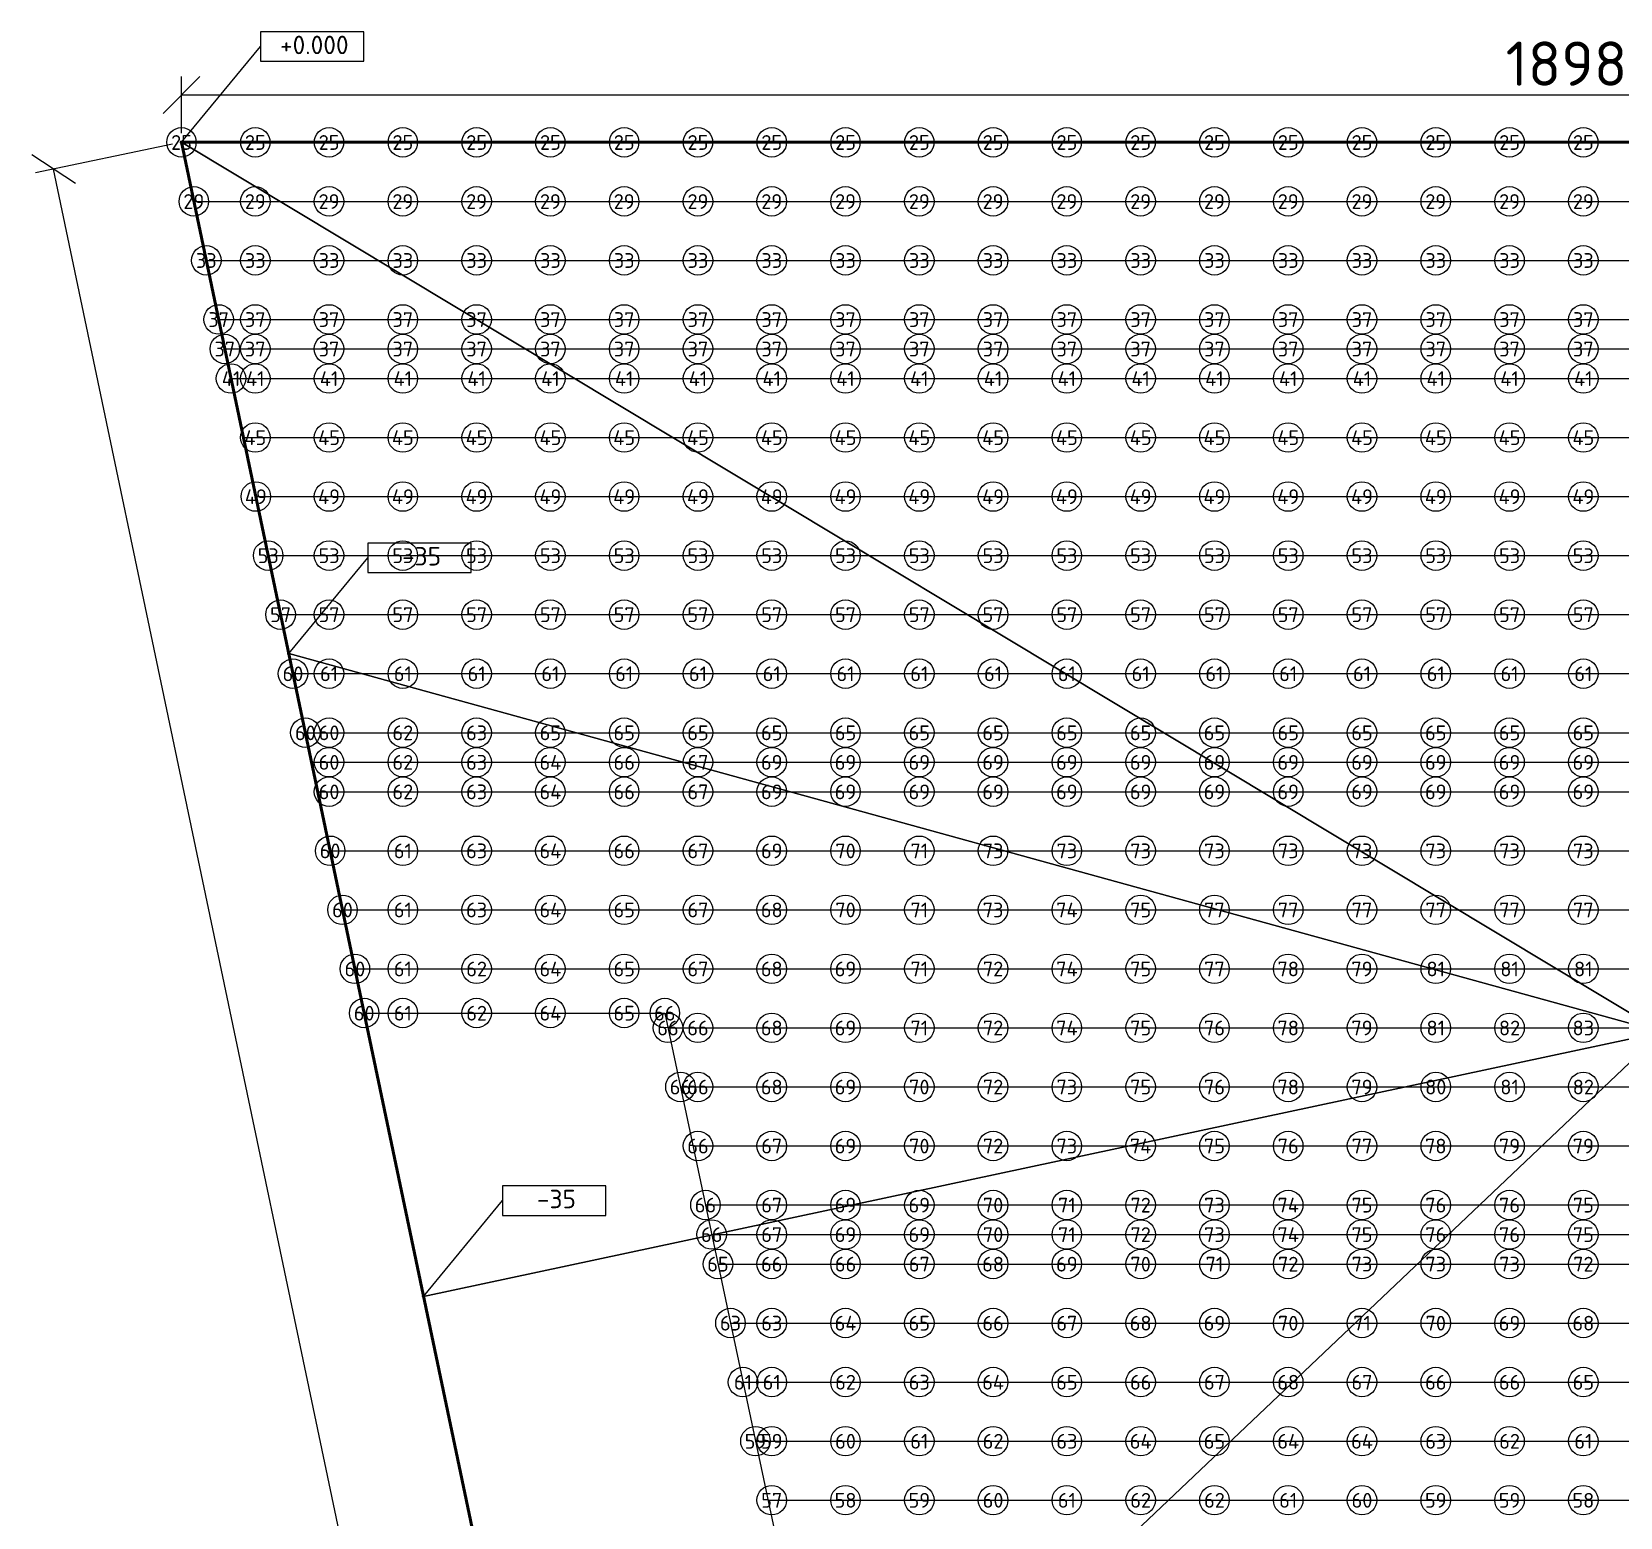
# Model space of a CAD drawing. Header units: millimetres. Extents: x 3543 to 412546, y -146359 to 38454.
# Drawn here: x 209844 to 220609, y -32158 to -22093 of the extents above; entities that cross this region are included whole.
import ezdxf
from ezdxf.enums import TextEntityAlignment as Align

# ---------------------------------------------------------------- set-up
doc = ezdxf.new("R2010")
doc.units = ezdxf.units.MM
doc.layers.add('контур', color=1, linetype='Continuous', lineweight=50)
doc.layers.add('размеры', color=7, linetype='Continuous', lineweight=5)
for name, color, linetype in [('линии_высот', 4, 'Continuous'), ('областиvb', 52, 'Continuous'), ('опоры_текстvb', 7, 'Continuous'), ('опорыvb', 7, 'Continuous'), ('сеткаvb', 8, 'Continuous')]:
    doc.layers.add(name, color=color, linetype=linetype)
doc.styles.add('isocpeur', font='isocpeur.ttf')
doc.dimstyles.new('ISO-25', dxfattribs={"dimtxt": 2.5, "dimasz": 2.5, "dimexe": 1.25, "dimexo": 0.625, "dimtad": 1, "dimdec": 0, "dimtxsty": 'isocpeur', "dimblk": 'OBLIQUE', "dimcen": 2.5, "dimadec": 0, "dimazin": 0, "dimtfac": 1, "dimtdec": 0, "dimtmove": 0, "dimatfit": 3, "dimfxl": 1, "dimarcsym": 0})

# ---------------------------------------------------------------- blocks, each defined once
blk = doc.blocks.new('otmetka_oporvb')
at = {"linetype": 'ByBlock', "lineweight": -2}
blk.add_hatch(color=0, dxfattribs=at).paths.add_polyline_path([(-38, -32, 1), (38, 32, 1)])
at = {"color": 0, "linetype": 'ByBlock', "lineweight": -2}
blk.add_line((0, 0), (2142, 2596), dxfattribs=at)
at = {"color": 0}
blk.add_lwpolyline([(2142, 2196), (4942, 2196), (4942, 2996), (2142, 2996)], close=True, dxfattribs=at)
at = {"color": 0, "linetype": 'ByBlock', "lineweight": -2, "style": 'isocpeur'}
blk.add_attdef('OTM', text='', height=500, dxfattribs=at).set_placement((3600, 2639), align=Align.MIDDLE_CENTER)
blk = doc.blocks.new('opor_symbPRO')
at = {"color": 0, "ltscale": 20}
blk.add_circle((0, 0), 100, dxfattribs=at)
at = {"layer": 'опоры_текстvb', "color": 0, "linetype": 'ByBlock', "lineweight": -2, "style": 'isocpeur'}
blk.add_attdef('COL', text='', height=100, dxfattribs=at).set_placement((0, -1), align=Align.MIDDLE_CENTER)
blk = doc.blocks.new('_OBLIQUE')
at = {"color": 0, "linetype": 'ByBlock'}
blk.add_line((-0.5, -0.5), (0.5, 0.5), dxfattribs=at)
blk = doc.blocks.new('*D31')
at = {"layer": 'Defpoints', "color": 0, "transparency": 16777216}
for p in [(229842, -22521), (210859, -22842), (229842, -22842)]:
    blk.add_point(p, dxfattribs=at)
at = {"layer": 'размеры', "color": 0, "lineweight": -2, "transparency": 16777216}
for p, q in [((210859, -22780), (210859, -22396)), ((229842, -22780), (229842, -22396)), ((210859, -22521), (229842, -22521))]:
    blk.add_line(p, q, dxfattribs=at)
at = {"layer": 'размеры', "color": 0, "lineweight": -2, "transparency": 16777216, "xscale": 250, "yscale": 250, "zscale": 250, "rotation": 180}
blk.add_blockref('_OBLIQUE', (210859, -22521), dxfattribs=at)
at = {"layer": 'размеры', "color": 0, "lineweight": -2, "transparency": 16777216, "xscale": 250, "yscale": 250, "zscale": 250}
blk.add_blockref('_OBLIQUE', (229842, -22521), dxfattribs=at)
at = {"layer": 'размеры', "color": 0, "transparency": 16777216, "insert": (220350, -22309), "char_height": 300, "attachment_point": 5, "style": 'isocpeur'}
blk.add_mtext('18983', dxfattribs=at)
blk = doc.blocks.new('*D37')
at = {"layer": 'Defpoints', "color": 0, "transparency": 16777216}
for p in [(299003, -27661), (215545, -45174), (215680, -45817)]:
    blk.add_point(p, dxfattribs=at)
at = {"layer": 'размеры', "color": 0, "lineweight": -2, "transparency": 16777216}
for p, q in [((299016, -27722), (299164, -28426)), ((299138, -28304), (215680, -45817)), ((215558, -45235), (215706, -45939))]:
    blk.add_line(p, q, dxfattribs=at)
at = {"layer": 'размеры', "color": 0, "lineweight": -2, "transparency": 16777216, "xscale": 250, "yscale": 250, "zscale": 250}
for p, rotation in [((299138, -28304), 11.85098422200823), ((215680, -45817), 191.8509842220083)]:
    blk.add_blockref('_OBLIQUE', p, dxfattribs=dict(at, rotation=rotation))
at = {"layer": 'размеры', "color": 0, "transparency": 16777216, "insert": (257365, -36852), "char_height": 300, "attachment_point": 5, "rotation": 11.851, "style": 'isocpeur'}
blk.add_mtext('85276', dxfattribs=at)
blk = doc.blocks.new('*D38')
at = {"layer": 'Defpoints', "color": 0, "transparency": 16777216}
for p in [(210859, -22842), (209992, -23024), (215545, -45174)]:
    blk.add_point(p, dxfattribs=at)
at = {"layer": 'размеры', "color": 0, "lineweight": -2, "transparency": 16777216}
for p, q in [((210798, -22855), (209870, -23050)), ((214678, -45355), (209992, -23024)), ((215484, -45186), (214556, -45381))]:
    blk.add_line(p, q, dxfattribs=at)
at = {"layer": 'размеры', "color": 0, "lineweight": -2, "transparency": 16777216, "xscale": 250, "yscale": 250, "zscale": 250}
for p, rotation in [((209992, -23024), 101.8514434178361), ((214678, -45355), 281.851443417836)]:
    blk.add_blockref('_OBLIQUE', p, dxfattribs=dict(at, rotation=rotation))
at = {"layer": 'размеры', "color": 0, "transparency": 16777216, "insert": (212528, -34076), "char_height": 300, "attachment_point": 5, "rotation": 281.8514, "style": 'isocpeur'}
blk.add_mtext('22818', dxfattribs=at)

msp = doc.modelspace()

# ---------------------------------------------------------------- linework, layer by layer
at = {"layer": 'контур', "linetype": 'Continuous'}
msp.add_lwpolyline([(215545, -45173.6), (210858.8, -22842.2), (229841.6, -22842.2), (229841.6, -32939.6), (261341.5, -32939.6), (261341.5, -22842.2), (299003.2, -22842.2), (299003.2, -27660.7)], close=True, dxfattribs=at)
at = {"layer": 'линии_высот'}
for points in [[(210858.8, -22842.2), (220891.8, -28871.8), (229841.6, -22842.2)], [(220891.8, -28871.8), (210858.8, -22842.2), (211585.8, -26306.7)], [(220891.8, -28871.8), (211585.8, -26306.7), (212499.7, -30661.5)], [(220891.8, -28871.8), (212499.7, -30661.5), (213579.5, -35807)], [(220891.8, -28871.8), (213579.5, -35807), (229841.6, -32939.6)]]:
    msp.add_lwpolyline(points, close=True, dxfattribs=at)
at = {"layer": 'областиvb'}
msp.add_lwpolyline([(212096.8, -28741.7), (214134, -28741.7), (215737.6, -36311.5), (213771.9, -36724)], close=True, dxfattribs=at)
at = {"layer": 'сеткаvb'}
for p, q in [((210858.8, -22842.2), (229841.6, -22842.2)), ((210942.7, -23242.2), (229841.6, -23242.2)), ((211026.7, -23642.2), (229841.6, -23642.2)), ((211110.6, -24042.2), (229841.6, -24042.2)), ((211152.6, -24242.2), (229841.6, -24242.2)), ((211194.6, -24442.2), (229841.6, -24442.2)), ((211278.5, -24842.2), (229841.6, -24842.2)), ((211362.4, -25242.2), (229841.6, -25242.2)), ((211446.4, -25642.2), (229841.6, -25642.2)), ((211530.3, -26042.2), (229841.6, -26042.2)), ((211614.3, -26442.2), (229841.6, -26442.2)), ((211698.2, -26842.2), (229841.6, -26842.2)), ((211740.2, -27042.2), (229841.6, -27042.2)), ((211782.1, -27242.2), (229841.6, -27242.2)), ((211866.1, -27642.2), (229841.6, -27642.2)), ((211950, -28042.2), (229841.6, -28042.2)), ((212034, -28442.2), (229841.6, -28442.2)), ((212096.8, -28741.7), (214134, -28741.7)), ((214155.3, -28842.2), (229841.6, -28842.2)), ((214240, -29242.2), (229841.6, -29242.2)), ((214324.7, -29642.2), (229841.6, -29642.2)), ((214409.5, -30042.2), (229841.6, -30042.2)), ((214451.8, -30242.2), (229841.6, -30242.2)), ((214494.2, -30442.2), (229841.6, -30442.2)), ((214579, -30842.2), (229841.6, -30842.2)), ((214663.7, -31242.2), (229841.6, -31242.2)), ((214748.4, -31642.2), (229841.6, -31642.2)), ((214833.2, -32042.2), (229841.6, -32042.2))]:
    msp.add_line(p, q, dxfattribs=at)

# ---------------------------------------------------------------- block references
at = {"xscale": 0.25, "yscale": 0.25, "zscale": 0.25}
for p, values in [((210858.8, -22842.2), {'OTM': '+0.000'}), ((211585.8, -26306.7), {'OTM': '-35'}), ((212499.7, -30661.5), {'OTM': '-35'})]:
    msp.add_blockref('otmetka_oporvb', p, dxfattribs=at).add_auto_attribs(values)
at = {"layer": 'опорыvb', "color": 1}
for p, values in [((210858.8, -22842.2), {'COL': '25'}), ((211358.8, -22842.2), {'COL': '25'}), ((211858.8, -22842.2), {'COL': '25'}), ((212358.8, -22842.2), {'COL': '25'}), ((212858.8, -22842.2), {'COL': '25'}), ((213358.8, -22842.2), {'COL': '25'}), ((213858.8, -22842.2), {'COL': '25'}), ((214358.8, -22842.2), {'COL': '25'}), ((214858.8, -22842.2), {'COL': '25'}), ((215358.8, -22842.2), {'COL': '25'}), ((215858.8, -22842.2), {'COL': '25'}), ((216358.8, -22842.2), {'COL': '25'}), ((216858.8, -22842.2), {'COL': '25'}), ((217358.8, -22842.2), {'COL': '25'}), ((217858.8, -22842.2), {'COL': '25'}), ((218358.8, -22842.2), {'COL': '25'}), ((218858.8, -22842.2), {'COL': '25'}), ((219358.8, -22842.2), {'COL': '25'}), ((219858.8, -22842.2), {'COL': '25'}), ((220358.8, -22842.2), {'COL': '25'}), ((210942.7, -23242.2), {'COL': '29'}), ((211358.8, -23242.2), {'COL': '29'}), ((211858.8, -23242.2), {'COL': '29'}), ((212358.8, -23242.2), {'COL': '29'}), ((212858.8, -23242.2), {'COL': '29'}), ((213358.8, -23242.2), {'COL': '29'}), ((213858.8, -23242.2), {'COL': '29'}), ((214358.8, -23242.2), {'COL': '29'}), ((214858.8, -23242.2), {'COL': '29'}), ((215358.8, -23242.2), {'COL': '29'}), ((215858.8, -23242.2), {'COL': '29'}), ((216358.8, -23242.2), {'COL': '29'}), ((216858.8, -23242.2), {'COL': '29'}), ((217358.8, -23242.2), {'COL': '29'}), ((217858.8, -23242.2), {'COL': '29'}), ((218358.8, -23242.2), {'COL': '29'}), ((218858.8, -23242.2), {'COL': '29'}), ((219358.8, -23242.2), {'COL': '29'}), ((219858.8, -23242.2), {'COL': '29'}), ((220358.8, -23242.2), {'COL': '29'}), ((211026.7, -23642.2), {'COL': '33'}), ((211358.8, -23642.2), {'COL': '33'}), ((211858.8, -23642.2), {'COL': '33'}), ((212358.8, -23642.2), {'COL': '33'}), ((212858.8, -23642.2), {'COL': '33'}), ((213358.8, -23642.2), {'COL': '33'}), ((213858.8, -23642.2), {'COL': '33'}), ((214358.8, -23642.2), {'COL': '33'}), ((214858.8, -23642.2), {'COL': '33'}), ((215358.8, -23642.2), {'COL': '33'}), ((215858.8, -23642.2), {'COL': '33'}), ((216358.8, -23642.2), {'COL': '33'}), ((216858.8, -23642.2), {'COL': '33'}), ((217358.8, -23642.2), {'COL': '33'}), ((217858.8, -23642.2), {'COL': '33'}), ((218358.8, -23642.2), {'COL': '33'}), ((218858.8, -23642.2), {'COL': '33'}), ((219358.8, -23642.2), {'COL': '33'}), ((219858.8, -23642.2), {'COL': '33'}), ((220358.8, -23642.2), {'COL': '33'})]:
    msp.add_blockref('opor_symbPRO', p, dxfattribs=at).add_auto_attribs(values)
at = {"layer": 'опорыvb', "color": 92}
for p, values in [((211110.6, -24042.2), {'COL': '37'}), ((211358.8, -24042.2), {'COL': '37'}), ((211858.8, -24042.2), {'COL': '37'}), ((212358.8, -24042.2), {'COL': '37'}), ((212858.8, -24042.2), {'COL': '37'}), ((213358.8, -24042.2), {'COL': '37'}), ((213858.8, -24042.2), {'COL': '37'}), ((214358.8, -24042.2), {'COL': '37'}), ((214858.8, -24042.2), {'COL': '37'}), ((215358.8, -24042.2), {'COL': '37'}), ((215858.8, -24042.2), {'COL': '37'}), ((216358.8, -24042.2), {'COL': '37'}), ((216858.8, -24042.2), {'COL': '37'}), ((217358.8, -24042.2), {'COL': '37'}), ((217858.8, -24042.2), {'COL': '37'}), ((218358.8, -24042.2), {'COL': '37'}), ((218858.8, -24042.2), {'COL': '37'}), ((219358.8, -24042.2), {'COL': '37'}), ((219858.8, -24042.2), {'COL': '37'}), ((220358.8, -24042.2), {'COL': '37'}), ((211152.6, -24242.2), {'COL': '37'}), ((211358.8, -24242.2), {'COL': '37'}), ((211858.8, -24242.2), {'COL': '37'}), ((212358.8, -24242.2), {'COL': '37'}), ((212858.8, -24242.2), {'COL': '37'}), ((213358.8, -24242.2), {'COL': '37'}), ((213858.8, -24242.2), {'COL': '37'}), ((214358.8, -24242.2), {'COL': '37'}), ((214858.8, -24242.2), {'COL': '37'}), ((215358.8, -24242.2), {'COL': '37'}), ((215858.8, -24242.2), {'COL': '37'}), ((216358.8, -24242.2), {'COL': '37'}), ((216858.8, -24242.2), {'COL': '37'}), ((217358.8, -24242.2), {'COL': '37'}), ((217858.8, -24242.2), {'COL': '37'}), ((218358.8, -24242.2), {'COL': '37'}), ((218858.8, -24242.2), {'COL': '37'}), ((219358.8, -24242.2), {'COL': '37'}), ((219858.8, -24242.2), {'COL': '37'}), ((220358.8, -24242.2), {'COL': '37'}), ((211194.6, -24442.2), {'COL': '41'}), ((211358.8, -24442.2), {'COL': '41'}), ((211858.8, -24442.2), {'COL': '41'}), ((212358.8, -24442.2), {'COL': '41'}), ((212858.8, -24442.2), {'COL': '41'}), ((213358.8, -24442.2), {'COL': '41'}), ((213858.8, -24442.2), {'COL': '41'}), ((214358.8, -24442.2), {'COL': '41'}), ((214858.8, -24442.2), {'COL': '41'}), ((215358.8, -24442.2), {'COL': '41'}), ((215858.8, -24442.2), {'COL': '41'}), ((216358.8, -24442.2), {'COL': '41'}), ((216858.8, -24442.2), {'COL': '41'}), ((217358.8, -24442.2), {'COL': '41'}), ((217858.8, -24442.2), {'COL': '41'}), ((218358.8, -24442.2), {'COL': '41'}), ((218858.8, -24442.2), {'COL': '41'}), ((219358.8, -24442.2), {'COL': '41'}), ((219858.8, -24442.2), {'COL': '41'}), ((220358.8, -24442.2), {'COL': '41'}), ((211358.8, -24842.2), {'COL': '45'}), ((211858.8, -24842.2), {'COL': '45'}), ((212358.8, -24842.2), {'COL': '45'}), ((212858.8, -24842.2), {'COL': '45'}), ((213358.8, -24842.2), {'COL': '45'}), ((213858.8, -24842.2), {'COL': '45'}), ((214358.8, -24842.2), {'COL': '45'}), ((214858.8, -24842.2), {'COL': '45'}), ((215358.8, -24842.2), {'COL': '45'}), ((215858.8, -24842.2), {'COL': '45'}), ((216358.8, -24842.2), {'COL': '45'}), ((216858.8, -24842.2), {'COL': '45'}), ((217358.8, -24842.2), {'COL': '45'}), ((217858.8, -24842.2), {'COL': '45'}), ((218358.8, -24842.2), {'COL': '45'}), ((218858.8, -24842.2), {'COL': '45'}), ((219358.8, -24842.2), {'COL': '45'}), ((219858.8, -24842.2), {'COL': '45'}), ((220358.8, -24842.2), {'COL': '45'}), ((211362.4, -25242.2), {'COL': '49'}), ((211858.8, -25242.2), {'COL': '49'}), ((212358.8, -25242.2), {'COL': '49'}), ((212858.8, -25242.2), {'COL': '49'}), ((213358.8, -25242.2), {'COL': '49'}), ((213858.8, -25242.2), {'COL': '49'}), ((214358.8, -25242.2), {'COL': '49'}), ((214858.8, -25242.2), {'COL': '49'}), ((215358.8, -25242.2), {'COL': '49'}), ((215858.8, -25242.2), {'COL': '49'}), ((216358.8, -25242.2), {'COL': '49'}), ((216858.8, -25242.2), {'COL': '49'}), ((217358.8, -25242.2), {'COL': '49'}), ((217858.8, -25242.2), {'COL': '49'}), ((218358.8, -25242.2), {'COL': '49'}), ((218858.8, -25242.2), {'COL': '49'}), ((219358.8, -25242.2), {'COL': '49'}), ((219858.8, -25242.2), {'COL': '49'}), ((220358.8, -25242.2), {'COL': '49'})]:
    msp.add_blockref('opor_symbPRO', p, dxfattribs=at).add_auto_attribs(values)
at = {"layer": 'опорыvb', "color": 131}
for p, values in [((211446.4, -25642.2), {'COL': '53'}), ((211858.8, -25642.2), {'COL': '53'}), ((212358.8, -25642.2), {'COL': '53'}), ((212858.8, -25642.2), {'COL': '53'}), ((213358.8, -25642.2), {'COL': '53'}), ((213858.8, -25642.2), {'COL': '53'}), ((214358.8, -25642.2), {'COL': '53'}), ((214858.8, -25642.2), {'COL': '53'}), ((215358.8, -25642.2), {'COL': '53'}), ((215858.8, -25642.2), {'COL': '53'}), ((216358.8, -25642.2), {'COL': '53'}), ((216858.8, -25642.2), {'COL': '53'}), ((217358.8, -25642.2), {'COL': '53'}), ((217858.8, -25642.2), {'COL': '53'}), ((218358.8, -25642.2), {'COL': '53'}), ((218858.8, -25642.2), {'COL': '53'}), ((219358.8, -25642.2), {'COL': '53'}), ((219858.8, -25642.2), {'COL': '53'}), ((220358.8, -25642.2), {'COL': '53'}), ((211530.3, -26042.2), {'COL': '57'}), ((211858.8, -26042.2), {'COL': '57'}), ((212358.8, -26042.2), {'COL': '57'}), ((212858.8, -26042.2), {'COL': '57'}), ((213358.8, -26042.2), {'COL': '57'}), ((213858.8, -26042.2), {'COL': '57'}), ((214358.8, -26042.2), {'COL': '57'}), ((214858.8, -26042.2), {'COL': '57'}), ((215358.8, -26042.2), {'COL': '57'}), ((215858.8, -26042.2), {'COL': '57'}), ((216358.8, -26042.2), {'COL': '57'}), ((216858.8, -26042.2), {'COL': '57'}), ((217358.8, -26042.2), {'COL': '57'}), ((217858.8, -26042.2), {'COL': '57'}), ((218358.8, -26042.2), {'COL': '57'}), ((218858.8, -26042.2), {'COL': '57'}), ((219358.8, -26042.2), {'COL': '57'}), ((219858.8, -26042.2), {'COL': '57'}), ((220358.8, -26042.2), {'COL': '57'}), ((211614.3, -26442.2), {'COL': '60'}), ((211858.8, -26442.2), {'COL': '61'}), ((212358.8, -26442.2), {'COL': '61'}), ((212858.8, -26442.2), {'COL': '61'}), ((213358.8, -26442.2), {'COL': '61'}), ((213858.8, -26442.2), {'COL': '61'}), ((214358.8, -26442.2), {'COL': '61'}), ((214858.8, -26442.2), {'COL': '61'}), ((215358.8, -26442.2), {'COL': '61'}), ((215858.8, -26442.2), {'COL': '61'}), ((216358.8, -26442.2), {'COL': '61'}), ((216858.8, -26442.2), {'COL': '61'}), ((217358.8, -26442.2), {'COL': '61'}), ((217858.8, -26442.2), {'COL': '61'}), ((218358.8, -26442.2), {'COL': '61'}), ((218858.8, -26442.2), {'COL': '61'}), ((219358.8, -26442.2), {'COL': '61'}), ((219858.8, -26442.2), {'COL': '61'}), ((220358.8, -26442.2), {'COL': '61'}), ((211698.2, -26842.2), {'COL': '60'}), ((211858.8, -26842.2), {'COL': '60'}), ((212358.8, -26842.2), {'COL': '62'}), ((212858.8, -26842.2), {'COL': '63'}), ((213358.8, -26842.2), {'COL': '65'}), ((213858.8, -26842.2), {'COL': '65'}), ((214358.8, -26842.2), {'COL': '65'}), ((214858.8, -26842.2), {'COL': '65'}), ((215358.8, -26842.2), {'COL': '65'}), ((215858.8, -26842.2), {'COL': '65'}), ((216358.8, -26842.2), {'COL': '65'}), ((216858.8, -26842.2), {'COL': '65'}), ((217358.8, -26842.2), {'COL': '65'}), ((217858.8, -26842.2), {'COL': '65'}), ((218358.8, -26842.2), {'COL': '65'}), ((218858.8, -26842.2), {'COL': '65'}), ((219358.8, -26842.2), {'COL': '65'}), ((219858.8, -26842.2), {'COL': '65'}), ((220358.8, -26842.2), {'COL': '65'}), ((211858.8, -27042.2), {'COL': '60'}), ((212358.8, -27042.2), {'COL': '62'}), ((212858.8, -27042.2), {'COL': '63'}), ((213358.8, -27042.2), {'COL': '64'}), ((213858.8, -27042.2), {'COL': '66'}), ((214358.8, -27042.2), {'COL': '67'}), ((214858.8, -27042.2), {'COL': '69'}), ((215358.8, -27042.2), {'COL': '69'}), ((215858.8, -27042.2), {'COL': '69'}), ((216358.8, -27042.2), {'COL': '69'}), ((216858.8, -27042.2), {'COL': '69'}), ((217358.8, -27042.2), {'COL': '69'}), ((217858.8, -27042.2), {'COL': '69'}), ((218358.8, -27042.2), {'COL': '69'}), ((218858.8, -27042.2), {'COL': '69'}), ((219358.8, -27042.2), {'COL': '69'}), ((219858.8, -27042.2), {'COL': '69'}), ((220358.8, -27042.2), {'COL': '69'}), ((211858.8, -27242.2), {'COL': '60'}), ((212358.8, -27242.2), {'COL': '62'}), ((212858.8, -27242.2), {'COL': '63'}), ((213358.8, -27242.2), {'COL': '64'}), ((213858.8, -27242.2), {'COL': '66'}), ((214358.8, -27242.2), {'COL': '67'}), ((214858.8, -27242.2), {'COL': '69'}), ((215358.8, -27242.2), {'COL': '69'}), ((215858.8, -27242.2), {'COL': '69'}), ((216358.8, -27242.2), {'COL': '69'}), ((216858.8, -27242.2), {'COL': '69'}), ((217358.8, -27242.2), {'COL': '69'}), ((217858.8, -27242.2), {'COL': '69'}), ((218358.8, -27242.2), {'COL': '69'}), ((218858.8, -27242.2), {'COL': '69'}), ((219358.8, -27242.2), {'COL': '69'}), ((219858.8, -27242.2), {'COL': '69'}), ((220358.8, -27242.2), {'COL': '69'}), ((211866.1, -27642.2), {'COL': '60'}), ((212358.8, -27642.2), {'COL': '61'}), ((212858.8, -27642.2), {'COL': '63'}), ((213358.8, -27642.2), {'COL': '64'}), ((213858.8, -27642.2), {'COL': '66'}), ((214358.8, -27642.2), {'COL': '67'}), ((214858.8, -27642.2), {'COL': '69'}), ((215358.8, -27642.2), {'COL': '70'}), ((215858.8, -27642.2), {'COL': '71'}), ((216358.8, -27642.2), {'COL': '73'}), ((216858.8, -27642.2), {'COL': '73'}), ((217358.8, -27642.2), {'COL': '73'}), ((217858.8, -27642.2), {'COL': '73'}), ((218358.8, -27642.2), {'COL': '73'}), ((218858.8, -27642.2), {'COL': '73'}), ((219358.8, -27642.2), {'COL': '73'}), ((219858.8, -27642.2), {'COL': '73'}), ((220358.8, -27642.2), {'COL': '73'}), ((211950, -28042.2), {'COL': '60'}), ((212358.8, -28042.2), {'COL': '61'}), ((212858.8, -28042.2), {'COL': '63'}), ((213358.8, -28042.2), {'COL': '64'}), ((213858.8, -28042.2), {'COL': '65'}), ((214358.8, -28042.2), {'COL': '67'}), ((214858.8, -28042.2), {'COL': '68'}), ((215358.8, -28042.2), {'COL': '70'}), ((215858.8, -28042.2), {'COL': '71'}), ((216358.8, -28042.2), {'COL': '73'}), ((216858.8, -28042.2), {'COL': '74'}), ((217358.8, -28042.2), {'COL': '75'}), ((217858.8, -28042.2), {'COL': '77'}), ((218358.8, -28042.2), {'COL': '77'}), ((218858.8, -28042.2), {'COL': '77'}), ((219358.8, -28042.2), {'COL': '77'}), ((219858.8, -28042.2), {'COL': '77'}), ((220358.8, -28042.2), {'COL': '77'}), ((212034, -28442.2), {'COL': '60'}), ((212358.8, -28442.2), {'COL': '61'}), ((212858.8, -28442.2), {'COL': '62'}), ((213358.8, -28442.2), {'COL': '64'}), ((213858.8, -28442.2), {'COL': '65'}), ((214358.8, -28442.2), {'COL': '67'}), ((214858.8, -28442.2), {'COL': '68'}), ((215358.8, -28442.2), {'COL': '69'}), ((215858.8, -28442.2), {'COL': '71'}), ((216358.8, -28442.2), {'COL': '72'}), ((216858.8, -28442.2), {'COL': '74'}), ((217358.8, -28442.2), {'COL': '75'}), ((217858.8, -28442.2), {'COL': '77'}), ((218358.8, -28442.2), {'COL': '78'}), ((218858.8, -28442.2), {'COL': '79'}), ((212096.8, -28741.7), {'COL': '60'}), ((212358.8, -28741.7), {'COL': '61'}), ((212858.8, -28741.7), {'COL': '62'}), ((213358.8, -28741.7), {'COL': '64'}), ((213858.8, -28741.7), {'COL': '65'}), ((214134, -28741.7), {'COL': '66'}), ((214155.3, -28842.2), {'COL': '66'}), ((214358.8, -28842.2), {'COL': '66'}), ((214858.8, -28842.2), {'COL': '68'}), ((215358.8, -28842.2), {'COL': '69'}), ((215858.8, -28842.2), {'COL': '71'}), ((216358.8, -28842.2), {'COL': '72'}), ((216858.8, -28842.2), {'COL': '74'}), ((217358.8, -28842.2), {'COL': '75'}), ((217858.8, -28842.2), {'COL': '76'}), ((218358.8, -28842.2), {'COL': '78'}), ((218858.8, -28842.2), {'COL': '79'}), ((214240, -29242.2), {'COL': '66'}), ((214358.8, -29242.2), {'COL': '66'}), ((214858.8, -29242.2), {'COL': '68'}), ((215358.8, -29242.2), {'COL': '69'}), ((215858.8, -29242.2), {'COL': '70'}), ((216358.8, -29242.2), {'COL': '72'}), ((216858.8, -29242.2), {'COL': '73'}), ((217358.8, -29242.2), {'COL': '75'}), ((217858.8, -29242.2), {'COL': '76'}), ((218358.8, -29242.2), {'COL': '78'}), ((218858.8, -29242.2), {'COL': '79'}), ((214358.8, -29642.2), {'COL': '66'}), ((214858.8, -29642.2), {'COL': '67'}), ((215358.8, -29642.2), {'COL': '69'}), ((215858.8, -29642.2), {'COL': '70'}), ((216358.8, -29642.2), {'COL': '72'}), ((216858.8, -29642.2), {'COL': '73'}), ((217358.8, -29642.2), {'COL': '74'}), ((217858.8, -29642.2), {'COL': '75'}), ((218358.8, -29642.2), {'COL': '76'}), ((218858.8, -29642.2), {'COL': '77'}), ((219358.8, -29642.2), {'COL': '78'}), ((219858.8, -29642.2), {'COL': '79'}), ((220358.8, -29642.2), {'COL': '79'}), ((214409.5, -30042.2), {'COL': '66'}), ((214858.8, -30042.2), {'COL': '67'}), ((215358.8, -30042.2), {'COL': '69'}), ((215858.8, -30042.2), {'COL': '69'}), ((216358.8, -30042.2), {'COL': '70'}), ((216858.8, -30042.2), {'COL': '71'}), ((217358.8, -30042.2), {'COL': '72'}), ((217858.8, -30042.2), {'COL': '73'}), ((218358.8, -30042.2), {'COL': '74'}), ((218858.8, -30042.2), {'COL': '75'}), ((219358.8, -30042.2), {'COL': '76'}), ((219858.8, -30042.2), {'COL': '76'}), ((220358.8, -30042.2), {'COL': '75'}), ((214451.8, -30242.2), {'COL': '66'}), ((214858.8, -30242.2), {'COL': '67'}), ((215358.8, -30242.2), {'COL': '69'}), ((215858.8, -30242.2), {'COL': '69'}), ((216358.8, -30242.2), {'COL': '70'}), ((216858.8, -30242.2), {'COL': '71'}), ((217358.8, -30242.2), {'COL': '72'}), ((217858.8, -30242.2), {'COL': '73'}), ((218358.8, -30242.2), {'COL': '74'}), ((218858.8, -30242.2), {'COL': '75'}), ((219358.8, -30242.2), {'COL': '76'}), ((219858.8, -30242.2), {'COL': '76'}), ((220358.8, -30242.2), {'COL': '75'}), ((214494.2, -30442.2), {'COL': '65'}), ((214858.8, -30442.2), {'COL': '66'}), ((215358.8, -30442.2), {'COL': '66'}), ((215858.8, -30442.2), {'COL': '67'}), ((216358.8, -30442.2), {'COL': '68'}), ((216858.8, -30442.2), {'COL': '69'}), ((217358.8, -30442.2), {'COL': '70'}), ((217858.8, -30442.2), {'COL': '71'}), ((218358.8, -30442.2), {'COL': '72'}), ((218858.8, -30442.2), {'COL': '73'}), ((219358.8, -30442.2), {'COL': '73'}), ((219858.8, -30442.2), {'COL': '73'}), ((220358.8, -30442.2), {'COL': '72'}), ((214579, -30842.2), {'COL': '63'}), ((214858.8, -30842.2), {'COL': '63'}), ((215358.8, -30842.2), {'COL': '64'}), ((215858.8, -30842.2), {'COL': '65'}), ((216358.8, -30842.2), {'COL': '66'}), ((216858.8, -30842.2), {'COL': '67'}), ((217358.8, -30842.2), {'COL': '68'}), ((217858.8, -30842.2), {'COL': '69'}), ((218358.8, -30842.2), {'COL': '70'}), ((218858.8, -30842.2), {'COL': '71'}), ((219358.8, -30842.2), {'COL': '70'}), ((219858.8, -30842.2), {'COL': '69'}), ((220358.8, -30842.2), {'COL': '68'}), ((214663.7, -31242.2), {'COL': '61'}), ((214858.8, -31242.2), {'COL': '61'}), ((215358.8, -31242.2), {'COL': '62'}), ((215858.8, -31242.2), {'COL': '63'}), ((216358.8, -31242.2), {'COL': '64'}), ((216858.8, -31242.2), {'COL': '65'}), ((217358.8, -31242.2), {'COL': '66'}), ((217858.8, -31242.2), {'COL': '67'}), ((218358.8, -31242.2), {'COL': '68'}), ((218858.8, -31242.2), {'COL': '67'}), ((219358.8, -31242.2), {'COL': '66'}), ((219858.8, -31242.2), {'COL': '66'}), ((220358.8, -31242.2), {'COL': '65'}), ((214748.4, -31642.2), {'COL': '59'}), ((214858.8, -31642.2), {'COL': '59'}), ((215358.8, -31642.2), {'COL': '60'}), ((215858.8, -31642.2), {'COL': '61'}), ((216358.8, -31642.2), {'COL': '62'}), ((216858.8, -31642.2), {'COL': '63'}), ((217358.8, -31642.2), {'COL': '64'}), ((217858.8, -31642.2), {'COL': '65'}), ((218358.8, -31642.2), {'COL': '64'}), ((218858.8, -31642.2), {'COL': '64'}), ((219358.8, -31642.2), {'COL': '63'}), ((219858.8, -31642.2), {'COL': '62'}), ((220358.8, -31642.2), {'COL': '61'}), ((214858.8, -32042.2), {'COL': '57'}), ((215358.8, -32042.2), {'COL': '58'}), ((215858.8, -32042.2), {'COL': '59'}), ((216358.8, -32042.2), {'COL': '60'}), ((216858.8, -32042.2), {'COL': '61'}), ((217358.8, -32042.2), {'COL': '62'}), ((217858.8, -32042.2), {'COL': '62'}), ((218358.8, -32042.2), {'COL': '61'}), ((218858.8, -32042.2), {'COL': '60'}), ((219358.8, -32042.2), {'COL': '59'}), ((219858.8, -32042.2), {'COL': '59'}), ((220358.8, -32042.2), {'COL': '58'})]:
    msp.add_blockref('opor_symbPRO', p, dxfattribs=at).add_auto_attribs(values)
at = {"layer": 'опорыvb', "color": 30}
for p, values in [((219358.8, -28442.2), {'COL': '81'}), ((219858.8, -28442.2), {'COL': '81'}), ((220358.8, -28442.2), {'COL': '81'}), ((219358.8, -28842.2), {'COL': '81'}), ((219858.8, -28842.2), {'COL': '82'}), ((220358.8, -28842.2), {'COL': '83'}), ((219358.8, -29242.2), {'COL': '80'}), ((219858.8, -29242.2), {'COL': '81'}), ((220358.8, -29242.2), {'COL': '82'})]:
    msp.add_blockref('opor_symbPRO', p, dxfattribs=at).add_auto_attribs(values)

# ---------------------------------------------------------------- dimensions: what is measured, and where the dimension line sits
at = {"layer": 'размеры'}
dim = msp.add_linear_dim(base=(229841.6, -22521.3), p1=(210858.8, -22842.2), p2=(229841.6, -22842.2), dimstyle='ISO-25', dxfattribs=at)
dim.commit()
dim.dimension.update_dxf_attribs({"geometry": '*D31', "text_midpoint": (220350.2, -22308.8)})
dim = msp.add_linear_dim(base=(209992.2, -23024), p1=(215545, -45173.6), p2=(210858.8, -22842.2), angle=101.85144, dimstyle='ISO-25', override={"dimtmove": 0}, dxfattribs=at)
dim.commit()
dim.dimension.update_dxf_attribs({"geometry": '*D38', "text_midpoint": (212320.5, -34119.5), "dimtype": 161})
dim = msp.add_aligned_dim(p1=(299003.2, -27660.7), p2=(215545, -45173.6), distance=657, dimstyle='ISO-25', dxfattribs=at)
dim.commit()
dim.dimension.update_dxf_attribs({"geometry": '*D37', "text_midpoint": (257365.4, -36852.1)})

doc.saveas('drawing.dxf')
